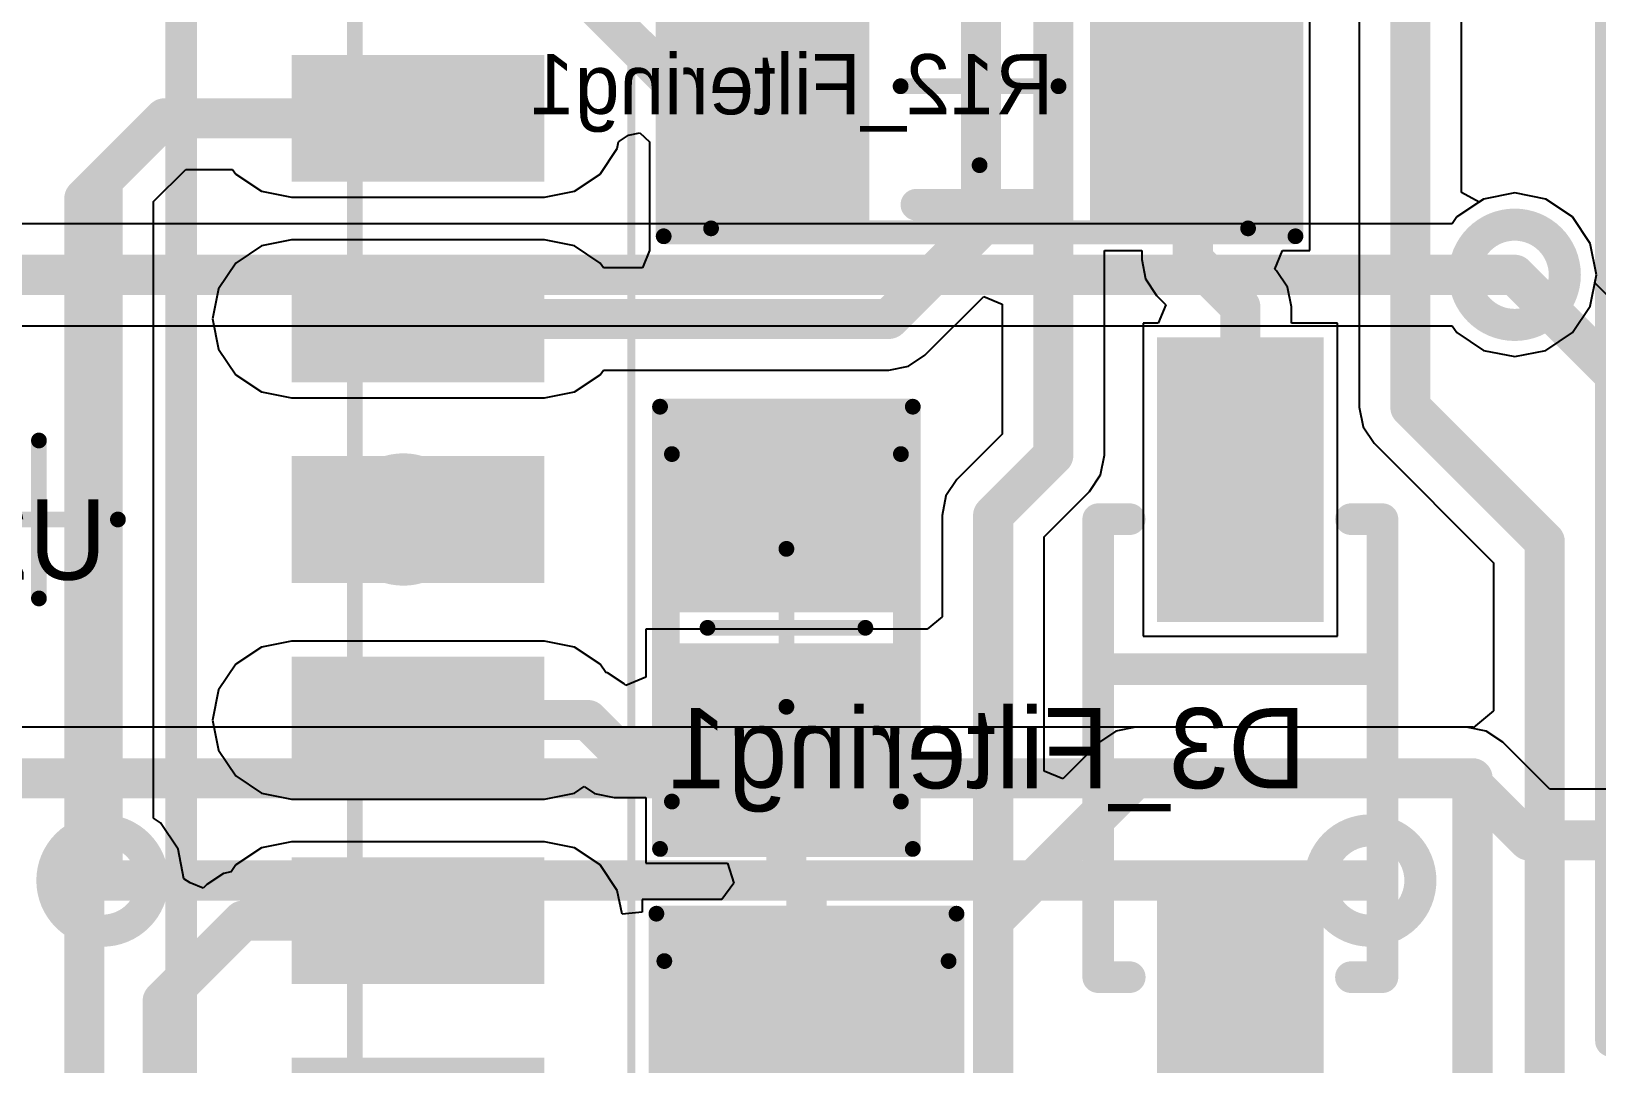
# Model space of a CAD drawing. Header units: millimetres. Extents: x 0.91 to 3, y 1 to 3.
# Drawn here: x 2.4062 to 2.7964, y 1.4443 to 1.7017 of the extents above; entities that cross this region are included whole.
import ezdxf

# ---------------------------------------------------------------- set-up
doc = ezdxf.new("R2010")
doc.units = ezdxf.units.MM
doc.header["$MEASUREMENT"] = 0
for name, color, linetype in [('BottomLayer', 5, 'Continuous'), ('BottomOverlay', 54, 'Continuous'), ('BottomPaste', 16, 'Continuous'), ('BottomSolder', 6, 'Continuous'), ('Mechanical13', 56, 'Continuous'), ('Mechanical15', 56, 'Continuous'), ('MultiLayer', 9, 'Continuous'), ('TopLayer', 1, 'Continuous'), ('TopOverlay', 2, 'Continuous'), ('TopSolder', 216, 'Continuous')]:
    doc.layers.add(name, color=color, linetype=linetype)

# ---------------------------------------------------------------- blocks, each defined once
blk = doc.blocks.new('C0805_B_131')
at = {"layer": 'BottomLayer'}
for points, const_width in [([(-0.04035, 0.02756), (-0.04035, -0.02756)], 0.02165), ([(-0.0187, 0.02756), (-0.0187, -0.02756)], 0.02165), ([(0.0187, 0.02756), (0.0187, -0.02756)], 0.02165), ([(0.04035, 0.02756), (0.04035, -0.02756)], 0.02165), ([(-0.00787, 0.01378), (-0.05118, 0.01378)], 0.02756), ([(0.05118, 0.01378), (0.00787, 0.01378)], 0.02756), ([(-0.00787, -0.01378), (-0.05118, -0.01378)], 0.02756), ([(0.05118, -0.01378), (0.00787, -0.01378)], 0.02756)]:
    blk.add_lwpolyline(points, dxfattribs=dict(at, const_width=const_width))
at = {"layer": 'BottomLayer', "const_width": 0.02165}
for points in [[(-0.04035, 0, 1), (-0.0187, 0, 1)], [(0.0187, 0, 1), (0.04035, 0, 1)]]:
    blk.add_lwpolyline(points, format="xyb", close=True, dxfattribs=at)
at = {"layer": 'BottomPaste'}
for points, const_width in [([(-0.04035, 0.02756), (-0.04035, -0.02756)], 0.02165), ([(-0.0187, 0.02756), (-0.0187, -0.02756)], 0.02165), ([(0.0187, 0.02756), (0.0187, -0.02756)], 0.02165), ([(0.04035, 0.02756), (0.04035, -0.02756)], 0.02165), ([(-0.00787, 0.01378), (-0.05118, 0.01378)], 0.02756), ([(0.05118, 0.01378), (0.00787, 0.01378)], 0.02756), ([(-0.00787, -0.01378), (-0.05118, -0.01378)], 0.02756), ([(0.05118, -0.01378), (0.00787, -0.01378)], 0.02756)]:
    blk.add_lwpolyline(points, dxfattribs=dict(at, const_width=const_width))
at = {"layer": 'BottomPaste', "const_width": 0.02165}
for points in [[(-0.04035, 0, 1), (-0.0187, 0, 1)], [(0.0187, 0, 1), (0.04035, 0, 1)]]:
    blk.add_lwpolyline(points, format="xyb", close=True, dxfattribs=at)
at = {"layer": 'BottomSolder'}
for points, const_width in [([(-0.04235, 0.03156), (-0.04235, -0.03156)], 0.02565), ([(-0.0167, 0.03156), (-0.0167, -0.03156)], 0.02565), ([(0.0167, 0.03156), (0.0167, -0.03156)], 0.02565), ([(0.04235, 0.03156), (0.04235, -0.03156)], 0.02565), ([(-0.00387, 0.01578), (-0.05518, 0.01578)], 0.03156), ([(0.05518, 0.01578), (0.00387, 0.01578)], 0.03156), ([(-0.00387, -0.01578), (-0.05518, -0.01578)], 0.03156), ([(0.05518, -0.01578), (0.00387, -0.01578)], 0.03156)]:
    blk.add_lwpolyline(points, dxfattribs=dict(at, const_width=const_width))
at = {"layer": 'BottomSolder', "const_width": 0.02565}
for points in [[(-0.04235, 0, 1), (-0.0167, 0, 1)], [(0.0167, 0, 1), (0.04235, 0, 1)]]:
    blk.add_lwpolyline(points, format="xyb", close=True, dxfattribs=at)
at = {"layer": 'Mechanical13', "const_width": 0.00394}
for points in [[(0.04331, 0.02854), (-0.04331, 0.02854)], [(-0.04331, -0.02854), (-0.04331, 0.02854)], [(0.04331, -0.02854), (0.04331, 0.02854)], [(0.04331, -0.02854), (-0.04331, -0.02854)]]:
    blk.add_lwpolyline(points, dxfattribs=at)
at = {"layer": 'Mechanical13', "const_width": 0.00197}
for points in [[(-0.04429, 0.02854, 1), (-0.04232, 0.02854, 1)], [(-0.04429, 0.02854, 1), (-0.04232, 0.02854, 1)], [(0.04232, 0.02854, 1), (0.04429, 0.02854, 1)], [(0.04232, 0.02854, 1), (0.04429, 0.02854, 1)], [(-0.04429, -0.02854, 1), (-0.04232, -0.02854, 1)], [(-0.04429, -0.02854, 1), (-0.04232, -0.02854, 1)], [(0.04232, -0.02854, 1), (0.04429, -0.02854, 1)], [(0.04232, -0.02854, 1), (0.04429, -0.02854, 1)]]:
    blk.add_lwpolyline(points, format="xyb", close=True, dxfattribs=at)
at = {"layer": 'Mechanical15', "const_width": 0.00394}
for points in [[(0.05512, 0.0315), (-0.05512, 0.0315)], [(-0.05512, -0.0315), (-0.05512, 0.0315)], [(0.05512, -0.0315), (0.05512, 0.0315)], [(0, -0.01968), (0, 0.01969)], [(0.01968, 0), (-0.01969, 0)], [(0.05512, -0.0315), (-0.05512, -0.0315)]]:
    blk.add_lwpolyline(points, dxfattribs=at)
at = {"layer": 'Mechanical15', "const_width": 0.00197}
for points in [[(-0.0561, 0.0315, 1), (-0.05413, 0.0315, 1)], [(-0.0561, 0.0315, 1), (-0.05413, 0.0315, 1)], [(0.05413, 0.0315, 1), (0.0561, 0.0315, 1)], [(0.05413, 0.0315, 1), (0.0561, 0.0315, 1)], [(-0.00098, 0.01969, 1), (0.00098, 0.01969, 1)], [(-0.02067, 0, 1), (-0.0187, 0, 1)], [(0.0187, 0, 1), (0.02067, 0, 1)], [(-0.00098, -0.01968, 1), (0.00098, -0.01968, 1)], [(-0.0561, -0.0315, 1), (-0.05413, -0.0315, 1)], [(-0.0561, -0.0315, 1), (-0.05413, -0.0315, 1)], [(0.05413, -0.0315, 1), (0.0561, -0.0315, 1)], [(0.05413, -0.0315, 1), (0.0561, -0.0315, 1)]]:
    blk.add_lwpolyline(points, format="xyb", close=True, dxfattribs=at)
blk = doc.blocks.new('425_B_156')
at = {"layer": 'BottomLayer'}
for points, const_width in [([(-0.08268, 0.01673), (-0.08268, -0.01673)], 0.0315), ([(-0.05118, 0.01673), (-0.05118, -0.01673)], 0.0315), ([(0.05118, 0.01673), (0.05118, -0.01673)], 0.0315), ([(0.08268, 0.01673), (0.08268, -0.01673)], 0.0315), ([(-0.09843, 0.00837), (-0.03543, 0.00837)], 0.01673), ([(0.03543, 0.00837), (0.09842, 0.00837)], 0.01673), ([(-0.09843, -0.00837), (-0.03543, -0.00837)], 0.01673), ([(0.03543, -0.00837), (0.09842, -0.00837)], 0.01673)]:
    blk.add_lwpolyline(points, dxfattribs=dict(at, const_width=const_width))
at = {"layer": 'BottomLayer', "const_width": 0.01673}
for points in [[(-0.0753, 0, 1), (-0.05856, 0, 1)], [(0.05856, 0, 1), (0.07529, 0, 1)]]:
    blk.add_lwpolyline(points, format="xyb", close=True, dxfattribs=at)
at = {"layer": 'BottomOverlay', "const_width": 0.00787}
for points in [[(-0.05709, 0.02756), (-0.05709, 0.03543)], [(0.05709, 0.03543), (-0.05709, 0.03543)], [(-0.01969, -0.03543), (-0.01969, 0.03543)], [(0.05709, 0.02756), (0.05709, 0.03543)], [(-0.05709, -0.03543), (-0.05709, -0.02756)], [(0.05709, -0.03543), (0.05709, -0.02756)], [(0.05709, -0.03543), (-0.05709, -0.03543)]]:
    blk.add_lwpolyline(points, dxfattribs=at)
at = {"layer": 'BottomOverlay', "const_width": 0.00394}
for points in [[(-0.05905, 0.03543, 1), (-0.05512, 0.03543, 1)], [(-0.05905, 0.03543, 1), (-0.05512, 0.03543, 1)], [(-0.02165, 0.03543, 1), (-0.01772, 0.03543, 1)], [(0.05512, 0.03543, 1), (0.05905, 0.03543, 1)], [(0.05512, 0.03543, 1), (0.05905, 0.03543, 1)], [(-0.05905, 0.02756, 1), (-0.05512, 0.02756, 1)], [(0.05512, 0.02756, 1), (0.05905, 0.02756, 1)], [(-0.05905, -0.02756, 1), (-0.05512, -0.02756, 1)], [(0.05512, -0.02756, 1), (0.05905, -0.02756, 1)], [(-0.05905, -0.03543, 1), (-0.05512, -0.03543, 1)], [(-0.05905, -0.03543, 1), (-0.05512, -0.03543, 1)], [(-0.02165, -0.03543, 1), (-0.01772, -0.03543, 1)], [(0.05512, -0.03543, 1), (0.05905, -0.03543, 1)], [(0.05512, -0.03543, 1), (0.05905, -0.03543, 1)]]:
    blk.add_lwpolyline(points, format="xyb", close=True, dxfattribs=at)
at = {"layer": 'BottomPaste'}
for points, const_width in [([(-0.08268, 0.01673), (-0.08268, -0.01673)], 0.0315), ([(-0.05118, 0.01673), (-0.05118, -0.01673)], 0.0315), ([(0.05118, 0.01673), (0.05118, -0.01673)], 0.0315), ([(0.08268, 0.01673), (0.08268, -0.01673)], 0.0315), ([(-0.09843, 0.00837), (-0.03543, 0.00837)], 0.01673), ([(0.03543, 0.00837), (0.09842, 0.00837)], 0.01673), ([(-0.09843, -0.00837), (-0.03543, -0.00837)], 0.01673), ([(0.03543, -0.00837), (0.09842, -0.00837)], 0.01673)]:
    blk.add_lwpolyline(points, dxfattribs=dict(at, const_width=const_width))
at = {"layer": 'BottomPaste', "const_width": 0.01673}
for points in [[(-0.0753, 0, 1), (-0.05856, 0, 1)], [(0.05856, 0, 1), (0.07529, 0, 1)]]:
    blk.add_lwpolyline(points, format="xyb", close=True, dxfattribs=at)
at = {"layer": 'BottomSolder'}
for points, const_width in [([(-0.08468, 0.02073), (-0.08468, -0.02073)], 0.0355), ([(-0.04918, 0.02073), (-0.04918, -0.02073)], 0.0355), ([(0.04918, 0.02073), (0.04918, -0.02073)], 0.0355), ([(0.08468, 0.02073), (0.08468, -0.02073)], 0.0355), ([(-0.10243, 0.01037), (-0.03143, 0.01037)], 0.02073), ([(0.03143, 0.01037), (0.10242, 0.01037)], 0.02073), ([(-0.10243, -0.01037), (-0.03143, -0.01037)], 0.02073), ([(0.03143, -0.01037), (0.10242, -0.01037)], 0.02073)]:
    blk.add_lwpolyline(points, dxfattribs=dict(at, const_width=const_width))
at = {"layer": 'BottomSolder', "const_width": 0.02073}
for points in [[(-0.0773, 0, 1), (-0.05656, 0, 1)], [(0.05656, 0, 1), (0.07729, 0, 1)]]:
    blk.add_lwpolyline(points, format="xyb", close=True, dxfattribs=at)
blk = doc.blocks.new('HDR1X3_164')
at = {"layer": 'TopOverlay', "const_width": 0.00787}
for points in [[(-0.05, 0.05), (0.25, 0.05)], [(-0.05, 0.05), (-0.05, -0.05)]]:
    blk.add_lwpolyline(points, dxfattribs=at)
at = {"layer": 'TopOverlay', "const_width": 0.00394}
blk.add_lwpolyline([(-0.05197, 0.05, 1), (-0.04803, 0.05, 1)], format="xyb", close=True, dxfattribs=at)
blk.add_lwpolyline([(-0.05197, 0.05, 1), (-0.04803, 0.05, 1)], format="xyb", close=True, dxfattribs=at)
blk = doc.blocks.new('C1206_B_185')
at = {"layer": 'BottomLayer'}
for points, const_width in [([(-0.06398, 0.03346), (-0.06398, -0.03346)], 0.02165), ([(-0.04232, 0.03346), (-0.04232, -0.03346)], 0.02165), ([(0.04232, 0.03346), (0.04232, -0.03346)], 0.02165), ([(0.06398, 0.03346), (0.06398, -0.03346)], 0.02165), ([(-0.0315, 0.01673), (-0.0748, 0.01673)], 0.03346), ([(0.0748, 0.01673), (0.0315, 0.01673)], 0.03346), ([(-0.0315, -0.01673), (-0.0748, -0.01673)], 0.03346), ([(0.0748, -0.01673), (0.0315, -0.01673)], 0.03346)]:
    blk.add_lwpolyline(points, dxfattribs=dict(at, const_width=const_width))
at = {"layer": 'BottomLayer', "const_width": 0.02165}
for points in [[(-0.06398, 0, 1), (-0.04232, 0, 1)], [(0.04232, 0, 1), (0.06398, 0, 1)]]:
    blk.add_lwpolyline(points, format="xyb", close=True, dxfattribs=at)
at = {"layer": 'BottomOverlay', "const_width": 0.00787}
for points in [[(-0.01575, 0.02953), (0.01575, 0.02953)], [(-0.01575, -0.02953), (0.01575, -0.02953)]]:
    blk.add_lwpolyline(points, dxfattribs=at)
at = {"layer": 'BottomOverlay', "const_width": 0.00394}
for points in [[(-0.01772, 0.02953, 1), (-0.01378, 0.02953, 1)], [(0.01378, 0.02953, 1), (0.01772, 0.02953, 1)], [(-0.01772, -0.02953, 1), (-0.01378, -0.02953, 1)], [(0.01378, -0.02953, 1), (0.01772, -0.02953, 1)]]:
    blk.add_lwpolyline(points, format="xyb", close=True, dxfattribs=at)
at = {"layer": 'BottomPaste'}
for points, const_width in [([(-0.06398, 0.03346), (-0.06398, -0.03346)], 0.02165), ([(-0.04232, 0.03346), (-0.04232, -0.03346)], 0.02165), ([(0.04232, 0.03346), (0.04232, -0.03346)], 0.02165), ([(0.06398, 0.03346), (0.06398, -0.03346)], 0.02165), ([(-0.0315, 0.01673), (-0.0748, 0.01673)], 0.03346), ([(0.0748, 0.01673), (0.0315, 0.01673)], 0.03346), ([(-0.0315, -0.01673), (-0.0748, -0.01673)], 0.03346), ([(0.0748, -0.01673), (0.0315, -0.01673)], 0.03346)]:
    blk.add_lwpolyline(points, dxfattribs=dict(at, const_width=const_width))
at = {"layer": 'BottomPaste', "const_width": 0.02165}
for points in [[(-0.06398, 0, 1), (-0.04232, 0, 1)], [(0.04232, 0, 1), (0.06398, 0, 1)]]:
    blk.add_lwpolyline(points, format="xyb", close=True, dxfattribs=at)
at = {"layer": 'BottomSolder'}
for points, const_width in [([(-0.06598, 0.03746), (-0.06598, -0.03746)], 0.02565), ([(-0.04032, 0.03746), (-0.04032, -0.03746)], 0.02565), ([(0.04032, 0.03746), (0.04032, -0.03746)], 0.02565), ([(0.06598, 0.03746), (0.06598, -0.03746)], 0.02565), ([(-0.0275, 0.01873), (-0.0788, 0.01873)], 0.03746), ([(0.0788, 0.01873), (0.0275, 0.01873)], 0.03746), ([(-0.0275, -0.01873), (-0.0788, -0.01873)], 0.03746), ([(0.0788, -0.01873), (0.0275, -0.01873)], 0.03746)]:
    blk.add_lwpolyline(points, dxfattribs=dict(at, const_width=const_width))
at = {"layer": 'BottomSolder', "const_width": 0.02565}
for points in [[(-0.06598, 0, 1), (-0.04032, 0, 1)], [(0.04032, 0, 1), (0.06598, 0, 1)]]:
    blk.add_lwpolyline(points, format="xyb", close=True, dxfattribs=at)
at = {"layer": 'Mechanical13', "const_width": 0.00394}
for points in [[(-0.06693, 0.03543), (0.06693, 0.03543)], [(-0.06693, 0.03543), (-0.06693, -0.03543)], [(0.06693, 0.03543), (0.06693, -0.03543)], [(-0.06693, -0.03543), (0.06693, -0.03543)]]:
    blk.add_lwpolyline(points, dxfattribs=at)
at = {"layer": 'Mechanical13', "const_width": 0.00197}
for points in [[(-0.06791, 0.03543, 1), (-0.06594, 0.03543, 1)], [(-0.06791, 0.03543, 1), (-0.06594, 0.03543, 1)], [(0.06595, 0.03543, 1), (0.06791, 0.03543, 1)], [(0.06595, 0.03543, 1), (0.06791, 0.03543, 1)], [(-0.06791, -0.03543, 1), (-0.06594, -0.03543, 1)], [(-0.06791, -0.03543, 1), (-0.06594, -0.03543, 1)], [(0.06595, -0.03543, 1), (0.06791, -0.03543, 1)], [(0.06595, -0.03543, 1), (0.06791, -0.03543, 1)]]:
    blk.add_lwpolyline(points, format="xyb", close=True, dxfattribs=at)
at = {"layer": 'Mechanical15', "const_width": 0.00394}
for points in [[(-0.07874, 0.0374), (0.07874, 0.0374)], [(-0.07874, 0.0374), (-0.07874, -0.0374)], [(0.07874, 0.0374), (0.07874, -0.0374)], [(0, 0.01968), (0, -0.01969)], [(-0.01968, 0), (0.01969, 0)], [(-0.07874, -0.0374), (0.07874, -0.0374)]]:
    blk.add_lwpolyline(points, dxfattribs=at)
at = {"layer": 'Mechanical15', "const_width": 0.00197}
for points in [[(-0.07972, 0.0374, 1), (-0.07776, 0.0374, 1)], [(-0.07972, 0.0374, 1), (-0.07776, 0.0374, 1)], [(0.07776, 0.0374, 1), (0.07972, 0.0374, 1)], [(0.07776, 0.0374, 1), (0.07972, 0.0374, 1)], [(-0.00098, 0.01968, 1), (0.00098, 0.01968, 1)], [(-0.02067, 0, 1), (-0.0187, 0, 1)], [(0.0187, 0, 1), (0.02067, 0, 1)], [(-0.00098, -0.01969, 1), (0.00098, -0.01969, 1)], [(-0.07972, -0.0374, 1), (-0.07776, -0.0374, 1)], [(-0.07972, -0.0374, 1), (-0.07776, -0.0374, 1)], [(0.07776, -0.0374, 1), (0.07972, -0.0374, 1)], [(0.07776, -0.0374, 1), (0.07972, -0.0374, 1)]]:
    blk.add_lwpolyline(points, format="xyb", close=True, dxfattribs=at)
blk = doc.blocks.new('C1206_B_189')
at = {"layer": 'BottomLayer'}
for points, const_width in [([(-0.06398, 0.03346), (-0.06398, -0.03346)], 0.02165), ([(-0.04232, 0.03346), (-0.04232, -0.03346)], 0.02165), ([(0.04232, 0.03346), (0.04232, -0.03346)], 0.02165), ([(0.06398, 0.03346), (0.06398, -0.03346)], 0.02165), ([(-0.0315, 0.01673), (-0.0748, 0.01673)], 0.03346), ([(0.0748, 0.01673), (0.0315, 0.01673)], 0.03346), ([(-0.0315, -0.01673), (-0.0748, -0.01673)], 0.03346), ([(0.0748, -0.01673), (0.0315, -0.01673)], 0.03346)]:
    blk.add_lwpolyline(points, dxfattribs=dict(at, const_width=const_width))
at = {"layer": 'BottomLayer', "const_width": 0.02165}
for points in [[(-0.06398, 0, 1), (-0.04232, 0, 1)], [(0.04232, 0, 1), (0.06398, 0, 1)]]:
    blk.add_lwpolyline(points, format="xyb", close=True, dxfattribs=at)
at = {"layer": 'BottomOverlay', "const_width": 0.00787}
for points in [[(0.01575, 0.02953), (-0.01575, 0.02953)], [(0.01575, -0.02953), (-0.01575, -0.02953)]]:
    blk.add_lwpolyline(points, dxfattribs=at)
at = {"layer": 'BottomOverlay', "const_width": 0.00394}
for points in [[(-0.01772, 0.02953, 1), (-0.01378, 0.02953, 1)], [(0.01378, 0.02953, 1), (0.01772, 0.02953, 1)], [(-0.01772, -0.02953, 1), (-0.01378, -0.02953, 1)], [(0.01378, -0.02953, 1), (0.01772, -0.02953, 1)]]:
    blk.add_lwpolyline(points, format="xyb", close=True, dxfattribs=at)
at = {"layer": 'BottomPaste'}
for points, const_width in [([(-0.06398, 0.03346), (-0.06398, -0.03346)], 0.02165), ([(-0.04232, 0.03346), (-0.04232, -0.03346)], 0.02165), ([(0.04232, 0.03346), (0.04232, -0.03346)], 0.02165), ([(0.06398, 0.03346), (0.06398, -0.03346)], 0.02165), ([(-0.0315, 0.01673), (-0.0748, 0.01673)], 0.03346), ([(0.0748, 0.01673), (0.0315, 0.01673)], 0.03346), ([(-0.0315, -0.01673), (-0.0748, -0.01673)], 0.03346), ([(0.0748, -0.01673), (0.0315, -0.01673)], 0.03346)]:
    blk.add_lwpolyline(points, dxfattribs=dict(at, const_width=const_width))
at = {"layer": 'BottomPaste', "const_width": 0.02165}
for points in [[(-0.06398, 0, 1), (-0.04232, 0, 1)], [(0.04232, 0, 1), (0.06398, 0, 1)]]:
    blk.add_lwpolyline(points, format="xyb", close=True, dxfattribs=at)
at = {"layer": 'BottomSolder'}
for points, const_width in [([(-0.06598, 0.03746), (-0.06598, -0.03746)], 0.02565), ([(-0.04032, 0.03746), (-0.04032, -0.03746)], 0.02565), ([(0.04032, 0.03746), (0.04032, -0.03746)], 0.02565), ([(0.06598, 0.03746), (0.06598, -0.03746)], 0.02565), ([(-0.0275, 0.01873), (-0.0788, 0.01873)], 0.03746), ([(0.0788, 0.01873), (0.0275, 0.01873)], 0.03746), ([(-0.0275, -0.01873), (-0.0788, -0.01873)], 0.03746), ([(0.0788, -0.01873), (0.0275, -0.01873)], 0.03746)]:
    blk.add_lwpolyline(points, dxfattribs=dict(at, const_width=const_width))
at = {"layer": 'BottomSolder', "const_width": 0.02565}
for points in [[(-0.06598, 0, 1), (-0.04032, 0, 1)], [(0.04032, 0, 1), (0.06598, 0, 1)]]:
    blk.add_lwpolyline(points, format="xyb", close=True, dxfattribs=at)
at = {"layer": 'Mechanical13', "const_width": 0.00394}
for points in [[(0.06693, 0.03543), (-0.06693, 0.03543)], [(-0.06693, 0.03543), (-0.06693, -0.03543)], [(0.06693, 0.03543), (0.06693, -0.03543)], [(0.06693, -0.03543), (-0.06693, -0.03543)]]:
    blk.add_lwpolyline(points, dxfattribs=at)
at = {"layer": 'Mechanical13', "const_width": 0.00197}
for points in [[(-0.06791, 0.03543, 1), (-0.06595, 0.03543, 1)], [(-0.06791, 0.03543, 1), (-0.06595, 0.03543, 1)], [(0.06595, 0.03543, 1), (0.06791, 0.03543, 1)], [(0.06595, 0.03543, 1), (0.06791, 0.03543, 1)], [(-0.06791, -0.03543, 1), (-0.06595, -0.03543, 1)], [(-0.06791, -0.03543, 1), (-0.06595, -0.03543, 1)], [(0.06595, -0.03543, 1), (0.06791, -0.03543, 1)], [(0.06595, -0.03543, 1), (0.06791, -0.03543, 1)]]:
    blk.add_lwpolyline(points, format="xyb", close=True, dxfattribs=at)
at = {"layer": 'Mechanical15', "const_width": 0.00394}
for points in [[(0.07874, 0.0374), (-0.07874, 0.0374)], [(-0.07874, 0.0374), (-0.07874, -0.0374)], [(0.07874, 0.0374), (0.07874, -0.0374)], [(0, 0.01968), (0, -0.01969)], [(0.01968, 0), (-0.01969, 0)], [(0.07874, -0.0374), (-0.07874, -0.0374)]]:
    blk.add_lwpolyline(points, dxfattribs=at)
at = {"layer": 'Mechanical15', "const_width": 0.00197}
for points in [[(-0.07972, 0.0374, 1), (-0.07776, 0.0374, 1)], [(-0.07972, 0.0374, 1), (-0.07776, 0.0374, 1)], [(0.07776, 0.0374, 1), (0.07972, 0.0374, 1)], [(0.07776, 0.0374, 1), (0.07972, 0.0374, 1)], [(-0.00098, 0.01968, 1), (0.00098, 0.01968, 1)], [(-0.02067, 0, 1), (-0.0187, 0, 1)], [(0.0187, 0, 1), (0.02067, 0, 1)], [(-0.00098, -0.01969, 1), (0.00098, -0.01969, 1)], [(-0.07972, -0.0374, 1), (-0.07776, -0.0374, 1)], [(-0.07972, -0.0374, 1), (-0.07776, -0.0374, 1)], [(0.07776, -0.0374, 1), (0.07972, -0.0374, 1)], [(0.07776, -0.0374, 1), (0.07972, -0.0374, 1)]]:
    blk.add_lwpolyline(points, format="xyb", close=True, dxfattribs=at)
blk = doc.blocks.new('TI_D14_N_B_221')
at = {"layer": 'BottomLayer', "const_width": 0.01181}
for points in [[(0.06299, 0.10591), (0.12598, 0.10591)], [(0.06299, 0.09409), (0.12598, 0.09409)], [(0.06299, 0.05591), (0.12598, 0.05591)], [(0.06299, 0.04409), (0.12598, 0.04409)], [(0.06299, 0.00591), (0.12598, 0.00591)], [(0.06299, -0.00591), (0.12598, -0.00591)], [(0.06299, -0.04409), (0.12598, -0.04409)], [(0.06299, -0.05591), (0.12598, -0.05591)], [(0.06299, -0.09409), (0.12598, -0.09409)], [(0.06299, -0.10591), (0.12598, -0.10591)]]:
    blk.add_lwpolyline(points, dxfattribs=at)
for points in [[(0.06299, 0.09409, 1), (0.06299, 0.10591)], [(0.12598, 0.10591, 1), (0.12598, 0.09409)], [(0.06299, 0.04409, 1), (0.06299, 0.05591)], [(0.12598, 0.05591, 1), (0.12598, 0.04409)], [(0.06299, -0.00591, 1), (0.06299, 0.00591)], [(0.12598, 0.00591, 1), (0.12598, -0.00591)], [(0.06299, -0.05591, 1), (0.06299, -0.04409)], [(0.12598, -0.04409, 1), (0.12598, -0.05591)], [(0.06299, -0.10591, 1), (0.06299, -0.09409)], [(0.12598, -0.09409, 1), (0.12598, -0.10591)]]:
    blk.add_lwpolyline(points, format="xyb", dxfattribs=at)
for points in [[(0.08858, 0.1, 1), (0.10039, 0.1, 1)], [(0.08858, 0.05, 1), (0.10039, 0.05, 1)], [(0.08858, 0, 1), (0.10039, 0, 1)], [(0.08858, -0.05, 1), (0.10039, -0.05, 1)], [(0.08858, -0.1, 1), (0.10039, -0.1, 1)]]:
    blk.add_lwpolyline(points, format="xyb", close=True, dxfattribs=at)
at = {"layer": 'BottomOverlay', "const_width": 0.00787}
blk.add_lwpolyline([(0.03543, -0.17323), (0.03543, 0.17323)], dxfattribs=at)
at = {"layer": 'BottomPaste', "const_width": 0.01181}
for points in [[(0.06299, 0.10591), (0.12598, 0.10591)], [(0.06299, 0.09409), (0.12598, 0.09409)], [(0.06299, 0.05591), (0.12598, 0.05591)], [(0.06299, 0.04409), (0.12598, 0.04409)], [(0.06299, 0.00591), (0.12598, 0.00591)], [(0.06299, -0.00591), (0.12598, -0.00591)], [(0.06299, -0.04409), (0.12598, -0.04409)], [(0.06299, -0.05591), (0.12598, -0.05591)], [(0.06299, -0.09409), (0.12598, -0.09409)], [(0.06299, -0.10591), (0.12598, -0.10591)]]:
    blk.add_lwpolyline(points, dxfattribs=at)
for points in [[(0.06299, 0.09409, 1), (0.06299, 0.10591)], [(0.12598, 0.10591, 1), (0.12598, 0.09409)], [(0.06299, 0.04409, 1), (0.06299, 0.05591)], [(0.12598, 0.05591, 1), (0.12598, 0.04409)], [(0.06299, -0.00591, 1), (0.06299, 0.00591)], [(0.12598, 0.00591, 1), (0.12598, -0.00591)], [(0.06299, -0.05591, 1), (0.06299, -0.04409)], [(0.12598, -0.04409, 1), (0.12598, -0.05591)], [(0.06299, -0.10591, 1), (0.06299, -0.09409)], [(0.12598, -0.09409, 1), (0.12598, -0.10591)]]:
    blk.add_lwpolyline(points, format="xyb", dxfattribs=at)
for points in [[(0.08858, 0.1, 1), (0.10039, 0.1, 1)], [(0.08858, 0.05, 1), (0.10039, 0.05, 1)], [(0.08858, 0, 1), (0.10039, 0, 1)], [(0.08858, -0.05, 1), (0.10039, -0.05, 1)], [(0.08858, -0.1, 1), (0.10039, -0.1, 1)]]:
    blk.add_lwpolyline(points, format="xyb", close=True, dxfattribs=at)
at = {"layer": 'BottomSolder', "const_width": 0.01581}
for points in [[(0.06299, 0.10791), (0.12598, 0.10791)], [(0.06299, 0.09209), (0.12598, 0.09209)], [(0.06299, 0.05791), (0.12598, 0.05791)], [(0.06299, 0.04209), (0.12598, 0.04209)], [(0.06299, 0.00791), (0.12598, 0.00791)], [(0.06299, -0.00791), (0.12598, -0.00791)], [(0.06299, -0.04209), (0.12598, -0.04209)], [(0.06299, -0.05791), (0.12598, -0.05791)], [(0.06299, -0.09209), (0.12598, -0.09209)], [(0.06299, -0.10791), (0.12598, -0.10791)], [(0.06299, -0.14209), (0.12598, -0.14209)]]:
    blk.add_lwpolyline(points, dxfattribs=at)
for points in [[(0.06299, 0.09209, 1), (0.06299, 0.10791)], [(0.12598, 0.10791, 1), (0.12598, 0.09209)], [(0.06299, 0.04209, 1), (0.06299, 0.05791)], [(0.12598, 0.05791, 1), (0.12598, 0.04209)], [(0.06299, -0.00791, 1), (0.06299, 0.00791)], [(0.12598, 0.00791, 1), (0.12598, -0.00791)], [(0.06299, -0.05791, 1), (0.06299, -0.04209)], [(0.12598, -0.04209, 1), (0.12598, -0.05791)], [(0.06299, -0.10791, 1), (0.06299, -0.09209)], [(0.12598, -0.09209, 1), (0.12598, -0.10791)], [(0.06299, -0.15791, 1), (0.06299, -0.14209)], [(0.12598, -0.14209, 1), (0.12598, -0.15791)]]:
    blk.add_lwpolyline(points, format="xyb", dxfattribs=at)
for points in [[(0.08658, 0.1, 1), (0.10239, 0.1, 1)], [(0.08658, 0.05, 1), (0.10239, 0.05, 1)], [(0.08658, 0, 1), (0.10239, 0, 1)], [(0.08658, -0.05, 1), (0.10239, -0.05, 1)], [(0.08658, -0.1, 1), (0.10239, -0.1, 1)], [(0.08658, -0.15, 1), (0.10239, -0.15, 1)]]:
    blk.add_lwpolyline(points, format="xyb", close=True, dxfattribs=at)
at = {"layer": 'Mechanical13', "const_width": 0.00394}
blk.add_lwpolyline([(0.07874, -0.17224), (0.07874, 0.17224)], dxfattribs=at)
at = {"layer": 'Mechanical15'}
for points, const_width in [([(0.14764, -0.18307), (0.14764, 0.18307)], 0.00197), ([(0, -0.01968), (0, 0.01969)], 0.00394), ([(-0.01969, 0), (0.01968, 0)], 0.00394)]:
    blk.add_lwpolyline(points, dxfattribs=dict(at, const_width=const_width))
at = {"layer": 'Mechanical15', "const_width": 0.00197}
for points in [[(-0.00098, 0.01969, 1), (0.00098, 0.01969, 1)], [(0.0187, 0, 1), (0.02067, 0, 1)], [(-0.00098, -0.01968, 1), (0.00098, -0.01968, 1)]]:
    blk.add_lwpolyline(points, format="xyb", close=True, dxfattribs=at)

msp = doc.modelspace()

# ---------------------------------------------------------------- linework, layer by layer
at = {"layer": 'BottomLayer'}
for p, q in [((2.73726, 1.74946), (2.73726, 1.608)), ((2.76274, 1.6615), (2.76274, 1.74946)), ((2.72493, 1.64704), (2.72493, 1.72896)), ((2.55232, 1.67247), (2.55265, 1.67411)), ((2.55265, 1.67411), (2.5551, 1.67577)), ((2.5551, 1.67577), (2.55796, 1.67637)), ((2.55796, 1.67637), (2.56032, 1.67415)), ((2.56032, 1.67415), (2.56032, 1.64704)), ((2.54806, 1.66608), (2.55232, 1.67247)), ((2.43674, 1.65925), (2.44475, 1.66726)), ((2.44475, 1.66726), (2.45643, 1.66726)), ((2.45643, 1.66726), (2.45722, 1.66608)), ((2.45722, 1.66608), (2.46361, 1.66181)), ((2.54167, 1.66181), (2.54806, 1.66608)), ((2.43674, 1.50554), (2.43674, 1.65925)), ((2.46361, 1.66181), (2.47114, 1.66031)), ((2.47114, 1.66031), (2.53413, 1.66031)), ((2.53413, 1.66031), (2.54167, 1.66181)), ((2.76715, 1.65914), (2.76274, 1.6615)), ((2.7682, 1.65984), (2.76715, 1.65914)), ((2.776, 1.66139), (2.7682, 1.65984)), ((2.7838, 1.65984), (2.776, 1.66139)), ((2.79042, 1.65542), (2.7838, 1.65984)), ((2.79484, 1.6488), (2.79042, 1.65542)), ((2.46361, 1.64819), (2.45722, 1.64392)), ((2.47114, 1.64969), (2.46361, 1.64819)), ((2.53413, 1.64969), (2.47114, 1.64969)), ((2.54167, 1.64819), (2.53413, 1.64969)), ((2.54806, 1.64392), (2.54167, 1.64819)), ((2.56032, 1.64704), (2.55861, 1.64274)), ((2.56032, 1.64704), (2.56032, 1.64704)), ((2.67374, 1.596), (2.67374, 1.64704)), ((2.67374, 1.64704), (2.68303, 1.64704)), ((2.68303, 1.64704), (2.68303, 1.64485)), ((2.71623, 1.64242), (2.71814, 1.64704)), ((2.71814, 1.64704), (2.72493, 1.64704)), ((2.79639, 1.641), (2.79484, 1.6488)), ((2.45722, 1.64392), (2.45295, 1.63753)), ((2.54884, 1.64274), (2.54806, 1.64392)), ((2.55861, 1.64274), (2.54884, 1.64274)), ((2.68303, 1.64485), (2.684, 1.63997)), ((2.684, 1.63997), (2.68676, 1.63584)), ((2.71663, 1.64201), (2.71623, 1.64242)), ((2.7194, 1.63788), (2.71663, 1.64201)), ((2.796, 1.63902), (2.79639, 1.641)), ((2.81051, 1.62451), (2.796, 1.63902)), ((2.45295, 1.63753), (2.45145, 1.63)), ((2.62901, 1.62099), (2.64364, 1.63561)), ((2.64364, 1.63561), (2.64826, 1.6337)), ((2.68676, 1.63584), (2.68905, 1.63355)), ((2.72037, 1.633), (2.7194, 1.63788)), ((2.64826, 1.6337), (2.64826, 1.60128)), ((2.68905, 1.63355), (2.68714, 1.62893)), ((2.72037, 1.62893), (2.72037, 1.633)), ((2.45145, 1.63), (2.45295, 1.62247)), ((2.68714, 1.62893), (2.68339, 1.62893)), ((2.68339, 1.62893), (2.68339, 1.55093)), ((2.73185, 1.62893), (2.72037, 1.62893)), ((2.73185, 1.55093), (2.73185, 1.62893)), ((2.45295, 1.62247), (2.45722, 1.61608)), ((2.62488, 1.61823), (2.62901, 1.62099)), ((2.45722, 1.61608), (2.46361, 1.61181)), ((2.54167, 1.61181), (2.54806, 1.61608)), ((2.54806, 1.61608), (2.54884, 1.61726)), ((2.54884, 1.61726), (2.62, 1.61726)), ((2.62, 1.61726), (2.62488, 1.61823)), ((2.46361, 1.61181), (2.47114, 1.61031)), ((2.53413, 1.61031), (2.54167, 1.61181)), ((2.47114, 1.61031), (2.53413, 1.61031)), ((2.73726, 1.608), (2.73823, 1.60312)), ((2.64826, 1.60128), (2.63699, 1.59001)), ((2.73823, 1.60312), (2.74099, 1.59899)), ((2.67277, 1.59112), (2.67374, 1.596)), ((2.74099, 1.59899), (2.77076, 1.56922)), ((2.63699, 1.59001), (2.63423, 1.58588)), ((2.67001, 1.58699), (2.67277, 1.59112)), ((2.63423, 1.58588), (2.63326, 1.581)), ((2.65874, 1.57572), (2.67001, 1.58699)), ((2.63326, 1.581), (2.63326, 1.55571)), ((2.65874, 1.5173), (2.65874, 1.57572)), ((2.77076, 1.56922), (2.77076, 1.5323)), ((2.63326, 1.55571), (2.62953, 1.55263)), ((2.47114, 1.54969), (2.46361, 1.54819)), ((2.53413, 1.54969), (2.47114, 1.54969)), ((2.54167, 1.54819), (2.53413, 1.54969)), ((2.62953, 1.55263), (2.55941, 1.55263)), ((2.55941, 1.55263), (2.55941, 1.54068)), ((2.68339, 1.55093), (2.73185, 1.55093)), ((2.46361, 1.54819), (2.45722, 1.54392)), ((2.54806, 1.54392), (2.54167, 1.54819)), ((2.45722, 1.54392), (2.45295, 1.53753)), ((2.54943, 1.54186), (2.54806, 1.54392)), ((2.54988, 1.54177), (2.54943, 1.54186)), ((2.55401, 1.53901), (2.54988, 1.54177)), ((2.45295, 1.53753), (2.45145, 1.53)), ((2.55441, 1.53861), (2.55401, 1.53901)), ((2.55941, 1.54068), (2.55441, 1.53861)), ((2.45145, 1.53), (2.45295, 1.52247)), ((2.77076, 1.5323), (2.76575, 1.52819)), ((2.67662, 1.52727), (2.67249, 1.52451)), ((2.6815, 1.52824), (2.67662, 1.52727)), ((2.7655, 1.52824), (2.6815, 1.52824)), ((2.76575, 1.52819), (2.7655, 1.52824)), ((2.45295, 1.52247), (2.45722, 1.51608)), ((2.67249, 1.52451), (2.66336, 1.51539)), ((2.45722, 1.51608), (2.46361, 1.51181)), ((2.66336, 1.51539), (2.65874, 1.5173)), ((2.46361, 1.51181), (2.47114, 1.51031)), ((2.47114, 1.51031), (2.53413, 1.51031)), ((2.53413, 1.51031), (2.54167, 1.51181)), ((2.54167, 1.51181), (2.54408, 1.51342)), ((2.54408, 1.51342), (2.54665, 1.5117)), ((2.54665, 1.5117), (2.55153, 1.51073)), ((2.55153, 1.51073), (2.55941, 1.51073)), ((2.55941, 1.51073), (2.55941, 1.49432)), ((2.43842, 1.50442), (2.43674, 1.50554)), ((2.44284, 1.4978), (2.43842, 1.50442)), ((2.47114, 1.49969), (2.46361, 1.49819)), ((2.53413, 1.49969), (2.47114, 1.49969)), ((2.54167, 1.49819), (2.53413, 1.49969)), ((2.44431, 1.49041), (2.44284, 1.4978)), ((2.46361, 1.49819), (2.45722, 1.49392)), ((2.54806, 1.49392), (2.54167, 1.49819)), ((2.45412, 1.49177), (2.44999, 1.48901)), ((2.45604, 1.49216), (2.45412, 1.49177)), ((2.45722, 1.49392), (2.45604, 1.49216)), ((2.55232, 1.48753), (2.54806, 1.49392)), ((2.55941, 1.49432), (2.57978, 1.49432)), ((2.57978, 1.49432), (2.58133, 1.48932)), ((2.44585, 1.48943), (2.44431, 1.49041)), ((2.44912, 1.48814), (2.44585, 1.48943)), ((2.44999, 1.48901), (2.44912, 1.48814)), ((2.55351, 1.48159), (2.55232, 1.48753)), ((2.58133, 1.48932), (2.57836, 1.4853)), ((2.57836, 1.4853), (2.55851, 1.4853)), ((2.55851, 1.4853), (2.55851, 1.48208)), ((2.55851, 1.48208), (2.55351, 1.48159))]:
    msp.add_line(p, q, dxfattribs=at)
at = {"layer": 'BottomLayer', "const_width": 0.01}
for points in [[(2.643, 1.653), (2.643, 1.798)], [(2.75, 1.608), (2.75, 1.765)], [(2.661, 1.596), (2.661, 1.74)], [(2.525, 1.73), (2.567, 1.688)], [(2.567, 1.688), (2.58947, 1.688)], [(2.69577, 1.64485), (2.69577, 1.688)], [(2.424, 1.66453), (2.43947, 1.68)], [(2.43947, 1.68), (2.50264, 1.68)], [(2.41947, 1.66), (2.424, 1.66453)], [(2.424, 1.49), (2.424, 1.66453)], [(2.41947, 1.43653), (2.41947, 1.66)], [(2.62, 1.63), (2.643, 1.653)], [(2.69577, 1.64485), (2.70762, 1.633)], [(2.776, 1.641), (2.8015, 1.6155)], [(2.50264, 1.63), (2.62, 1.63)], [(2.70762, 1.58993), (2.70762, 1.633)], [(2.75, 1.608), (2.7835, 1.5745)], [(2.646, 1.581), (2.661, 1.596)], [(2.646, 1.48), (2.646, 1.581)], [(2.7835, 1.2325), (2.7835, 1.5745)], [(2.50264, 1.53), (2.545, 1.53)], [(2.545, 1.53), (2.55153, 1.52347)], [(2.55153, 1.52347), (2.59447, 1.52347)], [(2.59447, 1.492), (2.59447, 1.52347)], [(2.646, 1.48), (2.6815, 1.5155)], [(2.6815, 1.5155), (2.7655, 1.5155)], [(2.7655, 1.3479), (2.7655, 1.5155)], [(2.59447, 1.492), (2.59947, 1.487)], [(2.70762, 1.49), (2.74, 1.49)], [(2.70762, 1.45607), (2.70762, 1.49)], [(2.59947, 1.45615), (2.59947, 1.487)], [(2.439, 1.46), (2.459, 1.48)], [(2.459, 1.48), (2.50264, 1.48)], [(2.646, 1.421), (2.646, 1.48)], [(2.439, 1.412), (2.439, 1.46)]]:
    msp.add_lwpolyline(points, dxfattribs=at)
at = {"layer": 'BottomLayer'}
for points, const_width in [([(2.5645, 1.688, 1), (2.5695, 1.688, 1)], 0.005), ([(2.5645, 1.688, 1), (2.5695, 1.688, 1)], 0.005), ([(2.58697, 1.688, 1), (2.59197, 1.688, 1)], 0.005), ([(2.69327, 1.688, 1), (2.69827, 1.688, 1)], 0.005), ([(2.43697, 1.68, 1), (2.44197, 1.68, 1)], 0.005), ([(2.43697, 1.68, 1), (2.44197, 1.68, 1)], 0.005), ([(2.50014, 1.68, 1), (2.50514, 1.68, 1)], 0.005), ([(2.4215, 1.66453, 1), (2.4265, 1.66453, 1)], 0.005), ([(2.4215, 1.66453, 1), (2.4265, 1.66453, 1)], 0.005), ([(2.4215, 1.66453, 1), (2.4265, 1.66453, 1)], 0.005), ([(2.41697, 1.66, 1), (2.42197, 1.66, 1)], 0.005), ([(2.41697, 1.66, 1), (2.42197, 1.66, 1)], 0.005), ([(2.6405, 1.653, 1), (2.6455, 1.653, 1)], 0.005), ([(2.6405, 1.653, 1), (2.6455, 1.653, 1)], 0.005), ([(2.7655, 1.641, 1), (2.7865, 1.641, 1)], 0.004), ([(2.69327, 1.64485, 1), (2.69827, 1.64485, 1)], 0.005), ([(2.69327, 1.64485, 1), (2.69827, 1.64485, 1)], 0.005), ([(2.7735, 1.641, 1), (2.7785, 1.641, 1)], 0.005), ([(2.50014, 1.63, 1), (2.50514, 1.63, 1)], 0.005), ([(2.6175, 1.63, 1), (2.6225, 1.63, 1)], 0.005), ([(2.6175, 1.63, 1), (2.6225, 1.63, 1)], 0.005), ([(2.70512, 1.633, 1), (2.71012, 1.633, 1)], 0.005), ([(2.70512, 1.633, 1), (2.71012, 1.633, 1)], 0.005), ([(2.7475, 1.608, 1), (2.7525, 1.608, 1)], 0.005), ([(2.7475, 1.608, 1), (2.7525, 1.608, 1)], 0.005), ([(2.6585, 1.596, 1), (2.6635, 1.596, 1)], 0.005), ([(2.6585, 1.596, 1), (2.6635, 1.596, 1)], 0.005), ([(2.4885, 1.58, 1), (2.5095, 1.58, 1)], 0.004), ([(2.70512, 1.58993, 1), (2.71012, 1.58993, 1)], 0.005), ([(2.6435, 1.581, 1), (2.6485, 1.581, 1)], 0.005), ([(2.6435, 1.581, 1), (2.6485, 1.581, 1)], 0.005), ([(2.781, 1.5745, 1), (2.786, 1.5745, 1)], 0.005), ([(2.781, 1.5745, 1), (2.786, 1.5745, 1)], 0.005), ([(2.50014, 1.53, 1), (2.50514, 1.53, 1)], 0.005), ([(2.5425, 1.53, 1), (2.5475, 1.53, 1)], 0.005), ([(2.5425, 1.53, 1), (2.5475, 1.53, 1)], 0.005), ([(2.54903, 1.52347, 1), (2.55403, 1.52347, 1)], 0.005), ([(2.54903, 1.52347, 1), (2.55403, 1.52347, 1)], 0.005), ([(2.59197, 1.52347, 1), (2.59697, 1.52347, 1)], 0.005), ([(2.59197, 1.52347, 1), (2.59697, 1.52347, 1)], 0.005), ([(2.679, 1.5155, 1), (2.684, 1.5155, 1)], 0.005), ([(2.679, 1.5155, 1), (2.684, 1.5155, 1)], 0.005), ([(2.763, 1.5155, 1), (2.768, 1.5155, 1)], 0.005), ([(2.763, 1.5155, 1), (2.768, 1.5155, 1)], 0.005), ([(2.4135, 1.49, 1), (2.4345, 1.49, 1)], 0.004), ([(2.7295, 1.49, 1), (2.7505, 1.49, 1)], 0.004), ([(2.4215, 1.49, 1), (2.4265, 1.49, 1)], 0.005), ([(2.59197, 1.492, 1), (2.59697, 1.492, 1)], 0.005), ([(2.59197, 1.492, 1), (2.59697, 1.492, 1)], 0.005), ([(2.70512, 1.49, 1), (2.71012, 1.49, 1)], 0.005), ([(2.70512, 1.49, 1), (2.71012, 1.49, 1)], 0.005), ([(2.7375, 1.49, 1), (2.7425, 1.49, 1)], 0.005), ([(2.59697, 1.487, 1), (2.60197, 1.487, 1)], 0.005), ([(2.59697, 1.487, 1), (2.60197, 1.487, 1)], 0.005), ([(2.4565, 1.48, 1), (2.4615, 1.48, 1)], 0.005), ([(2.4565, 1.48, 1), (2.4615, 1.48, 1)], 0.005), ([(2.50014, 1.48, 1), (2.50514, 1.48, 1)], 0.005), ([(2.6435, 1.48, 1), (2.6485, 1.48, 1)], 0.005), ([(2.6435, 1.48, 1), (2.6485, 1.48, 1)], 0.005), ([(2.6435, 1.48, 1), (2.6485, 1.48, 1)], 0.005), ([(2.4365, 1.46, 1), (2.4415, 1.46, 1)], 0.005), ([(2.4365, 1.46, 1), (2.4415, 1.46, 1)], 0.005), ([(2.59697, 1.45615, 1), (2.60197, 1.45615, 1)], 0.005), ([(2.70512, 1.45607, 1), (2.71012, 1.45607, 1)], 0.005)]:
    msp.add_lwpolyline(points, format="xyb", close=True, dxfattribs=dict(at, const_width=const_width))
at = {"layer": 'BottomSolder', "const_width": 0.008}
for points in [[(2.7635, 1.641, 1), (2.7885, 1.641, 1)], [(2.4865, 1.58, 1), (2.5115, 1.58, 1)], [(2.4115, 1.49, 1), (2.4365, 1.49, 1)], [(2.7275, 1.49, 1), (2.7525, 1.49, 1)]]:
    msp.add_lwpolyline(points, format="xyb", close=True, dxfattribs=at)
at = {"layer": 'MultiLayer', "const_width": 0.004}
for points in [[(2.7655, 1.641, 1), (2.7865, 1.641, 1)], [(2.4885, 1.58, 1), (2.5095, 1.58, 1)], [(2.4135, 1.49, 1), (2.4345, 1.49, 1)], [(2.7295, 1.49, 1), (2.7505, 1.49, 1)]]:
    msp.add_lwpolyline(points, format="xyb", close=True, dxfattribs=at)
at = {"layer": 'TopLayer'}
for p, q in [((2.7682, 1.65984), (2.76158, 1.65542)), ((2.776, 1.66139), (2.7682, 1.65984)), ((2.7838, 1.65984), (2.776, 1.66139)), ((2.79042, 1.65542), (2.7838, 1.65984)), ((2.76158, 1.65542), (2.76046, 1.65374)), ((2.79484, 1.6488), (2.79042, 1.65542)), ((2.76046, 1.65374), (2.31081, 1.65374)), ((2.79639, 1.641), (2.79484, 1.6488)), ((2.79484, 1.6332), (2.79639, 1.641)), ((2.79042, 1.62658), (2.79484, 1.6332)), ((2.30553, 1.62826), (2.76046, 1.62826)), ((2.76046, 1.62826), (2.76158, 1.62658)), ((2.76158, 1.62658), (2.7682, 1.62216)), ((2.7838, 1.62216), (2.79042, 1.62658)), ((2.7682, 1.62216), (2.776, 1.62061)), ((2.776, 1.62061), (2.7838, 1.62216)), ((2.764, 1.52824), (2.1601, 1.52824)), ((2.76888, 1.52727), (2.764, 1.52824)), ((2.77301, 1.52451), (2.76888, 1.52727)), ((2.78478, 1.51274), (2.77301, 1.52451)), ((2.81297, 1.51274), (2.78478, 1.51274))]:
    msp.add_line(p, q, dxfattribs=at)
for points, const_width in [([(2.7655, 1.641, 1), (2.7865, 1.641, 1)], 0.004), ([(2.7735, 1.641, 1), (2.7785, 1.641, 1)], 0.005), ([(2.4885, 1.58, 1), (2.5095, 1.58, 1)], 0.004), ([(2.7615, 1.5155, 1), (2.7665, 1.5155, 1)], 0.005), ([(2.7615, 1.5155, 1), (2.7665, 1.5155, 1)], 0.005), ([(2.4135, 1.49, 1), (2.4345, 1.49, 1)], 0.004), ([(2.7295, 1.49, 1), (2.7505, 1.49, 1)], 0.004), ([(2.777, 1.5, 1), (2.782, 1.5, 1)], 0.005), ([(2.777, 1.5, 1), (2.782, 1.5, 1)], 0.005), ([(2.4215, 1.49, 1), (2.4265, 1.49, 1)], 0.005), ([(2.7375, 1.49, 1), (2.7425, 1.49, 1)], 0.005)]:
    msp.add_lwpolyline(points, format="xyb", close=True, dxfattribs=dict(at, const_width=const_width))
at = {"layer": 'TopLayer', "const_width": 0.01}
for points in [[(2.30553, 1.641), (2.776, 1.641)], [(2.15482, 1.5155), (2.764, 1.5155)], [(2.764, 1.5155), (2.7795, 1.5)], [(2.7795, 1.5), (2.85, 1.5)], [(2.424, 1.49), (2.74, 1.49)]]:
    msp.add_lwpolyline(points, dxfattribs=at)
at = {"layer": 'TopSolder', "const_width": 0.008}
for points in [[(2.7635, 1.641, 1), (2.7885, 1.641, 1)], [(2.4865, 1.58, 1), (2.5115, 1.58, 1)], [(2.4115, 1.49, 1), (2.4365, 1.49, 1)], [(2.7275, 1.49, 1), (2.7525, 1.49, 1)]]:
    msp.add_lwpolyline(points, format="xyb", close=True, dxfattribs=at)

# ---------------------------------------------------------------- block references
for name, p, rotation in [('TI_D14_N_B_221', (2.40815, 1.58), 360), ('HDR1X3_164', (2.85, 1.5), 90), ('C1206_B_189', (2.64262, 1.688), 180), ('425_B_156', (2.70762, 1.523), 270), ('C0805_B_131', (2.59447, 1.553), 270), ('C1206_B_185', (2.59947, 1.403), 90)]:
    msp.add_blockref(name, p, dxfattribs=dict(rotation=rotation))

# ---------------------------------------------------------------- texts
at = {"layer": 'BottomOverlay', "text_generation_flag": 2}
for s, height, p in [('R12_Filtering1', 0.015, (2.661, 1.681)), ('U2_Filtering1', 0.02, (2.425, 1.565)), ('D3_Filtering1', 0.02, (2.724, 1.513))]:
    msp.add_text(s, height=height, dxfattribs=at).set_placement(p)

doc.saveas('drawing.dxf')
